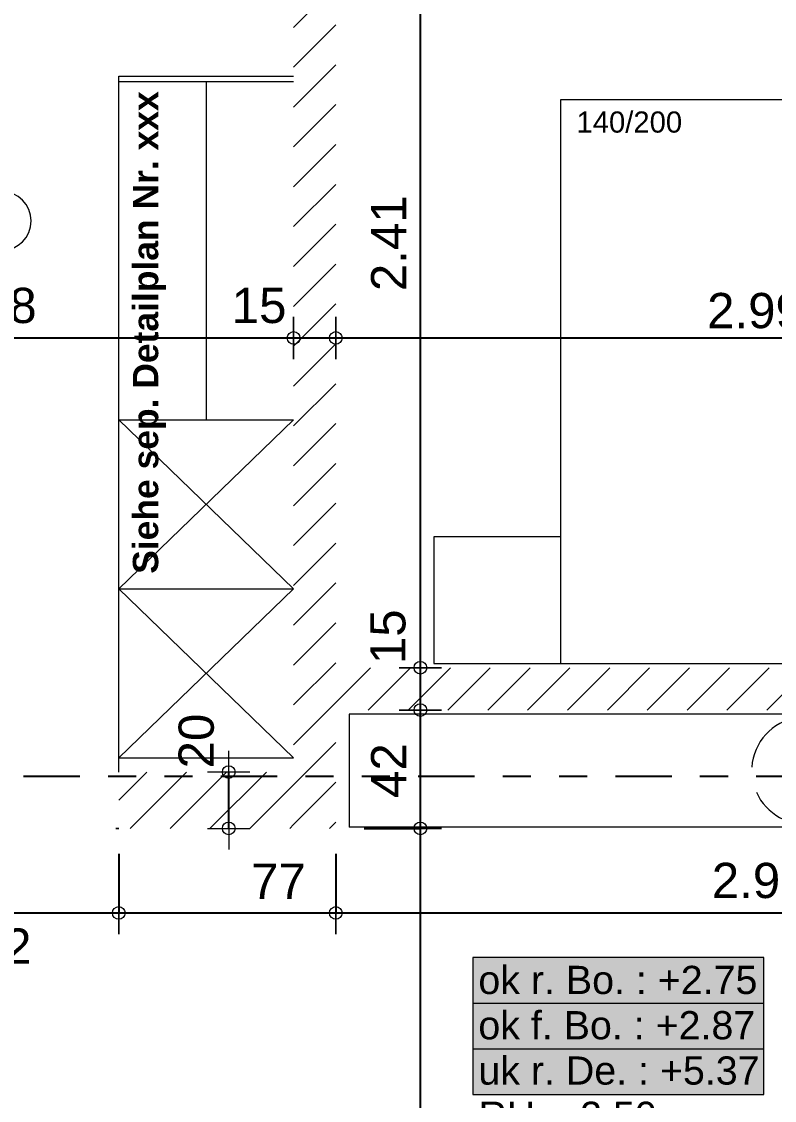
# Model space of a CAD drawing. Header units: metres. Extents: x 2.1 to 55.1, y 135.2 to 164.9.
# Drawn here: x 39.976 to 42.647, y 146.17 to 149.997 of the extents above; entities that cross this region are included whole.
import ezdxf

# ---------------------------------------------------------------- set-up
doc = ezdxf.new("R2010")
doc.units = ezdxf.units.M
doc.header["$PDMODE"] = 65
for name, pattern in [('AUSGEZOGEN', [0]), ('LINIE_23', [0.395, 0.2, -0.065, 0, -0.065, 0, -0.065]), ('PHANTOM', [63.5, 31.75, -6.35, 6.35, -6.35, 6.35, -6.35]), ('PUNKT', [6.35, 0, -6.35]), ('RAND', [44.45, 12.7, -6.35, 12.7, -6.35, 0, -6.35]), ('VERDECKT', [9.525, 6.35, -3.175])]:
    doc.linetypes.add(name, pattern=pattern)
for name, color, linetype, lineweight in [('XR$1$Bauachsen grob', 7, 'RAND', 13), ('XR$1$Einbaumoebel', 7, 'AUSGEZOGEN', 18), ('XR$1$Hilfskonstruktion', 180, 'VERDECKT', 13), ('XR$1$Innenwandverkleidung', 7, 'AUSGEZOGEN', 18), ('XR$1$Text Koten', 7, 'AUSGEZOGEN', 25), ('XR$1$Text Werkplan Ausfuehrung', 7, 'AUSGEZOGEN', 25), ('XR$1$Wand Mauerwerk tragend', 7, 'AUSGEZOGEN', 35), ('XR$1$Werkplan- Ausfuehrungsmasse', 7, 'AUSGEZOGEN', 13)]:
    doc.layers.add(name, color=color, linetype=linetype, lineweight=lineweight)
doc.layers.add('XR$1$Moebel', color=7, linetype='AUSGEZOGEN', lineweight=13, true_color=0xababab)
doc.styles.add('ARIAL', font='ARIAL.TTF')
doc.dimstyles.new('DIMSTYLE_16', dxfattribs={"dimtxt": 0.125, "dimasz": 0.15, "dimexe": 0, "dimexo": 0, "dimgap": 0.0625, "dimtad": 2, "dimdec": 1, "dimlfac": 100, "dimrnd": 0.5, "dimzin": 4, "dimdsep": 46, "dimtxsty": 'ARIAL', "dimblk1": 'ALL_ML_KREIS', "dimblk2": 'ALL_ML_KREIS', "dimsah": 1, "dimcen": 0, "dimclrd": 256, "dimclre": 256, "dimclrt": 256, "dimadec": 0, "dimazin": 0, "dimtfac": 1, "dimtdec": 0, "dimtix": 1, "dimtmove": 2, "dimatfit": 3, "dimfxl": 0, "dimtvp": 1.2, "dimtzin": 0, "dimlwd": 0, "dimlwe": -1, "dimarcsym": 0})
doc.dimstyles.new('DIMSTYLE_18', dxfattribs={"dimtxt": 0.125, "dimasz": 0.15, "dimexe": 0, "dimexo": 0, "dimgap": 0.0625, "dimtad": 2, "dimrnd": 0.005, "dimzin": 4, "dimdsep": 46, "dimtxsty": 'ARIAL', "dimblk1": 'ALL_ML_KREIS', "dimblk2": 'ALL_ML_KREIS', "dimsah": 1, "dimcen": 0, "dimclrd": 256, "dimclre": 256, "dimclrt": 256, "dimadec": 0, "dimazin": 0, "dimtfac": 1, "dimtdec": 0, "dimtix": 1, "dimtmove": 2, "dimatfit": 3, "dimfxl": 0, "dimtzin": 0, "dimlwd": 0, "dimlwe": -1, "dimarcsym": 0})
doc.dimstyles.new('DIMSTYLE_24', dxfattribs={"dimtxt": 0.125, "dimasz": 0.15, "dimexe": 0, "dimexo": 0, "dimgap": 0.0625, "dimtad": 2, "dimdec": 3, "dimrnd": 0.005, "dimzin": 4, "dimdsep": 46, "dimtxsty": 'ARIAL', "dimblk1": 'ALL_ML_KREIS', "dimblk2": 'ALL_ML_KREIS', "dimsah": 1, "dimcen": 0, "dimclrd": 256, "dimclre": 256, "dimclrt": 256, "dimadec": 0, "dimazin": 0, "dimtfac": 1, "dimtdec": 0, "dimtix": 1, "dimtmove": 2, "dimatfit": 3, "dimfxl": 0, "dimtzin": 0, "dimlwd": 0, "dimlwe": -1, "dimarcsym": 0})
doc.dimstyles.new('DIMSTYLE_26', dxfattribs={"dimtxt": 0.125, "dimasz": 0.15, "dimexe": 0, "dimexo": 0, "dimgap": 0.0625, "dimtad": 2, "dimdec": 1, "dimlfac": 100, "dimrnd": 0.5, "dimzin": 4, "dimdsep": 46, "dimtxsty": 'ARIAL', "dimblk1": 'ALL_ML_KREIS', "dimblk2": 'ALL_ML_KREIS', "dimsah": 1, "dimcen": 0, "dimclrd": 256, "dimclre": 256, "dimclrt": 256, "dimadec": 0, "dimazin": 0, "dimtfac": 1, "dimtdec": 0, "dimtix": 1, "dimtmove": 2, "dimatfit": 3, "dimfxl": 0, "dimtzin": 0, "dimlwd": 0, "dimlwe": -1, "dimarcsym": 0})
pattern_1 = [(45, (0, 0), (-0.14142136, 0.14142136), []), (45, (-0.07071, 0.07071), (-0.14142136, 0.14142136), [])]

# ---------------------------------------------------------------- blocks, each defined once
blk = doc.blocks.new('ALL_ML_KREIS')
at = {"color": 0, "linetype": 'ByBlock', "lineweight": -2}
for p, q in [((0, -0.5), (0, 0.5)), ((-1, 0), (0.5, 0))]:
    blk.add_line(p, q, dxfattribs=at)
blk.add_circle((0, 0), 0.15, dxfattribs=at)
blk = doc.blocks.new('*D431')
at = {"layer": 'DEFPOINTS', "transparency": 33554687}
for p in [(38.9609, 149.0247), (38.9609, 148.8747), (40.9409, 147.3347)]:
    blk.add_point(p, dxfattribs=at)
at = {"layer": 'XR$1$Werkplan- Ausfuehrungsmasse', "lineweight": -2, "transparency": 33554687}
for p, q in [((38.9609, 148.9316), (38.9609, 148.8747)), ((38.9609, 148.8747), (40.9409, 148.8747)), ((40.9409, 148.8747), (40.9409, 148.8747))]:
    blk.add_line(p, q, dxfattribs=at)
at = {"layer": 'XR$1$Werkplan- Ausfuehrungsmasse', "transparency": 33554687, "xscale": 0.15, "yscale": 0.15, "zscale": 0.15, "rotation": 180}
blk.add_blockref('ALL_ML_KREIS', (38.9609, 148.8747), dxfattribs=at)
at = {"layer": 'XR$1$Werkplan- Ausfuehrungsmasse', "transparency": 33554687, "xscale": 0.15, "yscale": 0.15, "zscale": 0.15}
blk.add_blockref('ALL_ML_KREIS', (40.9409, 148.8747), dxfattribs=at)
at = {"layer": 'XR$1$Werkplan- Ausfuehrungsmasse', "transparency": 33554687, "insert": (39.8595, 148.9893), "char_height": 0.125, "width": 0.5, "attachment_point": 5, "style": 'ARIAL'}
blk.add_mtext('\\A1;{\\A1;{1.98\\H0.082500;\\S^ ;}}', dxfattribs=at)
blk = doc.blocks.new('*D432')
at = {"layer": 'DEFPOINTS', "transparency": 33554687}
for p in [(40.9409, 148.8747), (41.0909, 147.7047), (40.9409, 147.3347)]:
    blk.add_point(p, dxfattribs=at)
at = {"layer": 'XR$1$Werkplan- Ausfuehrungsmasse', "lineweight": -2, "transparency": 33554687}
for p, q in [((40.9409, 148.8747), (40.9409, 148.8747)), ((40.9409, 148.8747), (41.0909, 148.8747)), ((41.0909, 148.8747), (41.0909, 148.8747))]:
    blk.add_line(p, q, dxfattribs=at)
at = {"layer": 'XR$1$Werkplan- Ausfuehrungsmasse', "transparency": 33554687, "xscale": 0.15, "yscale": 0.15, "zscale": 0.15, "rotation": 180}
blk.add_blockref('ALL_ML_KREIS', (40.9409, 148.8747), dxfattribs=at)
at = {"layer": 'XR$1$Werkplan- Ausfuehrungsmasse', "transparency": 33554687, "xscale": 0.15, "yscale": 0.15, "zscale": 0.15}
blk.add_blockref('ALL_ML_KREIS', (41.0909, 148.8747), dxfattribs=at)
at = {"layer": 'XR$1$Werkplan- Ausfuehrungsmasse', "transparency": 33554687, "insert": (40.8187, 148.9893), "char_height": 0.125, "width": 0.5, "attachment_point": 5, "style": 'ARIAL'}
blk.add_mtext('\\A1;{\\A1;{15\\H0.082500;\\S^ ;}}', dxfattribs=at)
blk = doc.blocks.new('*D433')
at = {"layer": 'DEFPOINTS', "transparency": 33554687}
for p in [(41.0909, 148.8747), (41.0909, 147.7047), (44.0859, 147.7047)]:
    blk.add_point(p, dxfattribs=at)
at = {"layer": 'XR$1$Werkplan- Ausfuehrungsmasse', "lineweight": -2, "transparency": 33554687}
for p, q in [((41.0909, 148.8747), (41.0909, 148.8747)), ((41.0909, 148.8747), (44.0859, 148.8747)), ((44.0859, 148.8747), (44.0859, 148.8747))]:
    blk.add_line(p, q, dxfattribs=at)
at = {"layer": 'XR$1$Werkplan- Ausfuehrungsmasse', "transparency": 33554687, "xscale": 0.15, "yscale": 0.15, "zscale": 0.15, "rotation": 180}
blk.add_blockref('ALL_ML_KREIS', (41.0909, 148.8747), dxfattribs=at)
at = {"layer": 'XR$1$Werkplan- Ausfuehrungsmasse', "transparency": 33554687, "xscale": 0.15, "yscale": 0.15, "zscale": 0.15}
blk.add_blockref('ALL_ML_KREIS', (44.0859, 148.8747), dxfattribs=at)
at = {"layer": 'XR$1$Werkplan- Ausfuehrungsmasse', "transparency": 33554687, "insert": (42.6102, 148.9893), "char_height": 0.125, "width": 0.625, "attachment_point": 5, "style": 'ARIAL'}
blk.add_mtext('\\A1;{\\A1;{2.99\\H0.082500;\\S5^ ;}}', dxfattribs=at)
blk = doc.blocks.new('*D437')
at = {"layer": 'DEFPOINTS', "transparency": 33554687}
for p in [(41.1909, 147.1347), (41.3009, 143.2647), (41.3909, 143.2647)]:
    blk.add_point(p, dxfattribs=at)
at = {"layer": 'XR$1$Werkplan- Ausfuehrungsmasse', "lineweight": -2, "transparency": 33554687}
for p, q in [((41.1909, 147.1347), (41.3909, 147.1347)), ((41.3909, 143.2647), (41.3909, 147.1347)), ((41.3909, 143.2647), (41.3909, 143.2647))]:
    blk.add_line(p, q, dxfattribs=at)
at = {"layer": 'XR$1$Werkplan- Ausfuehrungsmasse', "transparency": 33554687, "xscale": 0.15, "yscale": 0.15, "zscale": 0.15}
for p, rotation in [((41.3909, 147.1347), 90), ((41.3909, 143.2647), 270)]:
    blk.add_blockref('ALL_ML_KREIS', p, dxfattribs=dict(at, rotation=rotation))
at = {"layer": 'XR$1$Werkplan- Ausfuehrungsmasse', "transparency": 33554687, "insert": (41.2762, 145.2087), "char_height": 0.125, "width": 0.5, "attachment_point": 5, "rotation": 90, "style": 'ARIAL'}
blk.add_mtext('\\A1;{\\A1;{3.87\\H0.082500;\\S^ ;}}', dxfattribs=at)
blk = doc.blocks.new('*D438')
at = {"layer": 'DEFPOINTS', "transparency": 33554687}
for p in [(41.1909, 147.5547), (41.1909, 147.1347), (41.3909, 147.1347)]:
    blk.add_point(p, dxfattribs=at)
at = {"layer": 'XR$1$Werkplan- Ausfuehrungsmasse', "lineweight": -2, "transparency": 33554687}
for p, q in [((41.3909, 147.5547), (41.3909, 147.5547)), ((41.3909, 147.1347), (41.3909, 147.5547)), ((41.1909, 147.1347), (41.3909, 147.1347))]:
    blk.add_line(p, q, dxfattribs=at)
at = {"layer": 'XR$1$Werkplan- Ausfuehrungsmasse', "transparency": 33554687, "xscale": 0.15, "yscale": 0.15, "zscale": 0.15}
for p, rotation in [((41.3909, 147.5547), 90), ((41.3909, 147.1347), 270)]:
    blk.add_blockref('ALL_ML_KREIS', p, dxfattribs=dict(at, rotation=rotation))
at = {"layer": 'XR$1$Werkplan- Ausfuehrungsmasse', "transparency": 33554687, "insert": (41.2784, 147.3397), "char_height": 0.125, "width": 0.5, "attachment_point": 5, "rotation": 90, "style": 'ARIAL'}
blk.add_mtext('\\A1;{\\A1;{42\\H0.082500;\\S^ ;}}', dxfattribs=at)
blk = doc.blocks.new('*D439')
at = {"layer": 'DEFPOINTS', "transparency": 33554687}
for p in [(41.0909, 147.7047), (41.1909, 147.5547), (41.3909, 147.5547)]:
    blk.add_point(p, dxfattribs=at)
at = {"layer": 'XR$1$Werkplan- Ausfuehrungsmasse', "lineweight": -2, "transparency": 33554687}
for p, q in [((41.3909, 147.7047), (41.3909, 147.7047)), ((41.3909, 147.5547), (41.3909, 147.7047)), ((41.3909, 147.5547), (41.3909, 147.5547))]:
    blk.add_line(p, q, dxfattribs=at)
at = {"layer": 'XR$1$Werkplan- Ausfuehrungsmasse', "transparency": 33554687, "xscale": 0.15, "yscale": 0.15, "zscale": 0.15}
for p, rotation in [((41.3909, 147.7047), 90), ((41.3909, 147.5547), 270)]:
    blk.add_blockref('ALL_ML_KREIS', p, dxfattribs=dict(at, rotation=rotation))
at = {"layer": 'XR$1$Werkplan- Ausfuehrungsmasse', "transparency": 33554687, "insert": (41.2763, 147.8147), "char_height": 0.125, "width": 0.5, "attachment_point": 5, "rotation": 90, "style": 'ARIAL'}
blk.add_mtext('\\A1;{\\A1;{15\\H0.082500;\\S^ ;}}', dxfattribs=at)
blk = doc.blocks.new('*D440')
at = {"layer": 'DEFPOINTS', "transparency": 33554687}
for p in [(41.0909, 150.1147), (41.0909, 147.7047), (41.3909, 147.7047)]:
    blk.add_point(p, dxfattribs=at)
at = {"layer": 'XR$1$Werkplan- Ausfuehrungsmasse', "lineweight": -2, "transparency": 33554687}
for p, q in [((41.1909, 150.1147), (41.3909, 150.1147)), ((41.3909, 147.7047), (41.3909, 150.1147)), ((41.3909, 147.7047), (41.3909, 147.7047))]:
    blk.add_line(p, q, dxfattribs=at)
at = {"layer": 'XR$1$Werkplan- Ausfuehrungsmasse', "transparency": 33554687, "xscale": 0.15, "yscale": 0.15, "zscale": 0.15}
for p, rotation in [((41.3909, 150.1147), 90), ((41.3909, 147.7047), 270)]:
    blk.add_blockref('ALL_ML_KREIS', p, dxfattribs=dict(at, rotation=rotation))
at = {"layer": 'XR$1$Werkplan- Ausfuehrungsmasse', "transparency": 33554687, "insert": (41.2784, 149.2108), "char_height": 0.125, "width": 0.5, "attachment_point": 5, "rotation": 90, "style": 'ARIAL'}
blk.add_mtext('\\A1;{\\A1;{2.41\\H0.082500;\\S^ ;}}', dxfattribs=at)
blk = doc.blocks.new('*D469')
at = {"layer": 'DEFPOINTS', "transparency": 33554687}
for p in [(39.4009, 147.1347), (39.5059, 143.2647), (40.9009, 143.2647)]:
    blk.add_point(p, dxfattribs=at)
at = {"layer": 'XR$1$Werkplan- Ausfuehrungsmasse', "lineweight": -2, "transparency": 33554687}
for p, q in [((39.5059, 147.1347), (39.5059, 147.1347)), ((39.5059, 143.2647), (39.5059, 147.1347)), ((39.5059, 143.2647), (39.5059, 143.2647))]:
    blk.add_line(p, q, dxfattribs=at)
at = {"layer": 'XR$1$Werkplan- Ausfuehrungsmasse', "transparency": 33554687, "xscale": 0.15, "yscale": 0.15, "zscale": 0.15}
for p, rotation in [((39.5059, 147.1347), 90), ((39.5059, 143.2647), 270)]:
    blk.add_blockref('ALL_ML_KREIS', p, dxfattribs=dict(at, rotation=rotation))
at = {"layer": 'XR$1$Werkplan- Ausfuehrungsmasse', "transparency": 33554687, "insert": (39.3912, 145.3287), "char_height": 0.125, "width": 0.5, "attachment_point": 5, "rotation": 90, "style": 'ARIAL'}
blk.add_mtext('\\A1;{\\A1;{3.87\\H0.082500;\\S^ ;}}', dxfattribs=at)
blk = doc.blocks.new('*D509')
at = {"layer": 'DEFPOINTS', "transparency": 33554687}
for p in [(40.3209, 147.3347), (40.3209, 147.1347), (40.7109, 147.1347)]:
    blk.add_point(p, dxfattribs=at)
at = {"layer": 'XR$1$Werkplan- Ausfuehrungsmasse', "lineweight": -2, "transparency": 33554687}
for p, q in [((40.7109, 147.3347), (40.7109, 147.3347)), ((40.7109, 147.1347), (40.7109, 147.3347)), ((40.7109, 147.1347), (40.7109, 147.1347))]:
    blk.add_line(p, q, dxfattribs=at)
at = {"layer": 'XR$1$Werkplan- Ausfuehrungsmasse', "transparency": 33554687, "xscale": 0.15, "yscale": 0.15, "zscale": 0.15}
for p, rotation in [((40.7109, 147.3347), 90), ((40.7109, 147.1347), 270)]:
    blk.add_blockref('ALL_ML_KREIS', p, dxfattribs=dict(at, rotation=rotation))
at = {"layer": 'XR$1$Werkplan- Ausfuehrungsmasse', "transparency": 33554687, "insert": (40.5963, 147.4447), "char_height": 0.125, "width": 0.5, "attachment_point": 5, "rotation": 90, "style": 'ARIAL'}
blk.add_mtext('\\A1;{\\A1;{20\\H0.082500;\\S^ ;}}', dxfattribs=at)
blk = doc.blocks.new('*D711')
at = {"layer": 'DEFPOINTS', "transparency": 33554687}
for p in [(39.4009, 147.1347), (40.3209, 147.1347), (39.4009, 146.8347)]:
    blk.add_point(p, dxfattribs=at)
at = {"layer": 'XR$1$Werkplan- Ausfuehrungsmasse', "lineweight": -2, "transparency": 33554687}
for p, q in [((39.4009, 147.0447), (39.4009, 146.8347)), ((40.3209, 147.0447), (40.3209, 146.8347)), ((39.4009, 146.8347), (40.3209, 146.8347))]:
    blk.add_line(p, q, dxfattribs=at)
at = {"layer": 'XR$1$Werkplan- Ausfuehrungsmasse', "transparency": 33554687, "xscale": 0.15, "yscale": 0.15, "zscale": 0.15, "rotation": 180}
blk.add_blockref('ALL_ML_KREIS', (39.4009, 146.8347), dxfattribs=at)
at = {"layer": 'XR$1$Werkplan- Ausfuehrungsmasse', "transparency": 33554687, "xscale": 0.15, "yscale": 0.15, "zscale": 0.15}
blk.add_blockref('ALL_ML_KREIS', (40.3209, 146.8347), dxfattribs=at)
at = {"layer": 'XR$1$Werkplan- Ausfuehrungsmasse', "transparency": 33554687, "insert": (39.8315, 146.9493), "char_height": 0.125, "width": 0.5, "attachment_point": 5, "style": 'ARIAL'}
blk.add_mtext('\\A1;{\\A1;{92\\H0.082500;\\S^ ;}}', dxfattribs=at)
at = {"layer": 'XR$1$Werkplan- Ausfuehrungsmasse', "transparency": 33554687, "insert": (39.6712, 146.7799), "char_height": 0.125, "width": 0.00625, "attachment_point": 1, "line_spacing_factor": 0.60241, "style": 'ARIAL'}
blk.add_mtext('2.62', dxfattribs=at)
blk = doc.blocks.new('*D712')
at = {"layer": 'DEFPOINTS', "transparency": 33554687}
for p in [(40.3209, 147.1347), (41.0909, 147.1347), (40.3209, 146.8347)]:
    blk.add_point(p, dxfattribs=at)
at = {"layer": 'XR$1$Werkplan- Ausfuehrungsmasse', "lineweight": -2, "transparency": 33554687}
for p, q in [((40.3209, 147.0447), (40.3209, 146.8347)), ((41.0909, 147.0447), (41.0909, 146.8347)), ((40.3209, 146.8347), (41.0909, 146.8347))]:
    blk.add_line(p, q, dxfattribs=at)
at = {"layer": 'XR$1$Werkplan- Ausfuehrungsmasse', "transparency": 33554687, "xscale": 0.15, "yscale": 0.15, "zscale": 0.15, "rotation": 180}
blk.add_blockref('ALL_ML_KREIS', (40.3209, 146.8347), dxfattribs=at)
at = {"layer": 'XR$1$Werkplan- Ausfuehrungsmasse', "transparency": 33554687, "xscale": 0.15, "yscale": 0.15, "zscale": 0.15}
blk.add_blockref('ALL_ML_KREIS', (41.0909, 146.8347), dxfattribs=at)
at = {"layer": 'XR$1$Werkplan- Ausfuehrungsmasse', "transparency": 33554687, "insert": (40.8871, 146.9472), "char_height": 0.125, "width": 0.5, "attachment_point": 5, "style": 'ARIAL'}
blk.add_mtext('\\A1;{\\A1;{77\\H0.082500;\\S^ ;}}', dxfattribs=at)
blk = doc.blocks.new('*D713')
at = {"layer": 'DEFPOINTS', "transparency": 33554687}
for p in [(44.0809, 147.7047), (41.0909, 147.1347), (41.0909, 146.8347)]:
    blk.add_point(p, dxfattribs=at)
at = {"layer": 'XR$1$Werkplan- Ausfuehrungsmasse', "lineweight": -2, "transparency": 33554687}
for p, q in [((41.0909, 147.0447), (41.0909, 146.8347)), ((41.0909, 146.8347), (44.0809, 146.8347)), ((44.0809, 146.8347), (44.0809, 146.8347))]:
    blk.add_line(p, q, dxfattribs=at)
at = {"layer": 'XR$1$Werkplan- Ausfuehrungsmasse', "transparency": 33554687, "xscale": 0.15, "yscale": 0.15, "zscale": 0.15, "rotation": 180}
blk.add_blockref('ALL_ML_KREIS', (41.0909, 146.8347), dxfattribs=at)
at = {"layer": 'XR$1$Werkplan- Ausfuehrungsmasse', "transparency": 33554687, "xscale": 0.15, "yscale": 0.15, "zscale": 0.15}
blk.add_blockref('ALL_ML_KREIS', (44.0809, 146.8347), dxfattribs=at)
at = {"layer": 'XR$1$Werkplan- Ausfuehrungsmasse', "transparency": 33554687, "insert": (42.5948, 146.9493), "char_height": 0.125, "width": 0.5, "attachment_point": 5, "style": 'ARIAL'}
blk.add_mtext('\\A1;{\\A1;{2.99\\H0.082500;\\S^ ;}}', dxfattribs=at)

msp = doc.modelspace()

# ---------------------------------------------------------------- hatches: boundary and pattern name
at = {"layer": 'XR$1$Text Koten', "lineweight": 13, "true_color": 0xf1f1f1, "transparency": 33554687}
msp.add_hatch(color=7, dxfattribs=at).paths.add_polyline_path([(41.5767, 146.6772), (41.5767, 146.1905), (42.61, 146.1905), (42.61, 146.6772)])
at = {"layer": 'XR$1$Wand Mauerwerk tragend', "lineweight": 13, "transparency": 33554687}
h = msp.add_hatch(dxfattribs=at)
h.set_pattern_fill('SCHRAFFUR_1', color=256, scale=0.05, style=0, pattern_type=2)
h.set_pattern_definition(pattern_1)
h.paths.add_polyline_path([(40.9409, 150.1147), (40.9409, 147.1347), (41.0909, 147.1347), (41.0909, 150.1147)], flags=0)
h = msp.add_hatch(dxfattribs=at)
h.set_pattern_fill('SCHRAFFUR_1', color=256, scale=0.05, style=0, pattern_type=2)
h.set_pattern_definition(pattern_1)
h.paths.add_polyline_path([(41.0909, 147.5547), (44.0809, 147.5547), (44.0809, 147.7047), (41.0909, 147.7047)], flags=0)
h = msp.add_hatch(dxfattribs=at)
h.set_pattern_fill('SCHRAFFUR_1', color=256, scale=0.05, style=0, pattern_type=2)
h.set_pattern_definition(pattern_1)
h.paths.add_polyline_path([(40.3209, 147.1347), (40.9409, 147.1347), (40.9409, 147.3347), (40.3209, 147.3347)], flags=0)

# ---------------------------------------------------------------- linework, layer by layer
at = {"layer": 'XR$1$Bauachsen grob', "color": 32, "linetype": 'LINIE_23', "lineweight": 25, "true_color": 0xc36e14, "transparency": 33554687}
msp.add_line((23.8829, 147.3197), (49.1089, 147.3197), dxfattribs=at)
at = {"layer": 'XR$1$Einbaumoebel', "color": 253, "lineweight": 13, "true_color": 0xababab, "transparency": 33554687}
for p, q in [((40.3209, 147.3347), (40.3209, 149.8037)), ((40.9409, 147.9847), (40.3209, 147.3847)), ((40.3209, 147.9847), (40.9409, 147.3847))]:
    msp.add_line(p, q, dxfattribs=at)
at = {"layer": 'XR$1$Einbaumoebel', "color": 253, "true_color": 0xababab, "transparency": 33554687}
for p, q in [((40.3209, 149.8037), (40.9409, 149.8037)), ((40.3209, 149.7847), (40.9409, 149.7847)), ((40.3209, 148.5847), (40.9409, 148.5847)), ((40.9409, 148.5847), (40.3209, 147.9847)), ((40.3209, 148.5847), (40.9409, 147.9847)), ((40.3209, 147.9847), (40.9409, 147.9847)), ((40.3209, 147.3847), (40.9409, 147.3847))]:
    msp.add_line(p, q, dxfattribs=at)
at = {"layer": 'XR$1$Einbaumoebel', "color": 253, "linetype": 'PHANTOM', "true_color": 0xababab, "transparency": 33554687}
msp.add_line((40.6309, 149.7847), (40.6309, 148.5847), dxfattribs=at)
at = {"layer": 'XR$1$Hilfskonstruktion', "transparency": 33554687}
msp.add_line((40.3109, 147.1347), (40.3209, 147.1347), dxfattribs=at)
at = {"layer": 'XR$1$Innenwandverkleidung', "color": 171, "linetype": 'PUNKT', "lineweight": 13, "true_color": 0x8c8cff, "transparency": 33554687}
msp.add_line((40.3209, 147.1347), (40.3109, 147.1347), dxfattribs=at)
at = {"layer": 'XR$1$Moebel', "transparency": 33554687}
for p, q in [((41.8884, 149.7197), (41.8884, 147.7197)), ((43.2884, 149.7197), (41.8884, 149.7197)), ((41.4384, 148.1697), (41.4384, 147.7197)), ((41.8884, 148.1697), (41.4384, 148.1697)), ((41.4384, 147.7197), (41.8884, 147.7197)), ((41.8884, 147.7197), (43.2884, 147.7197)), ((41.1384, 147.5397), (41.1384, 147.1397)), ((44.0384, 147.5397), (41.1384, 147.5397)), ((44.0384, 147.1397), (41.1384, 147.1397))]:
    msp.add_line(p, q, dxfattribs=at)
for radius, start, end in [(0.1894, 20.798, 176.4094), (0.189, 203.94, 353.2674)]:
    msp.add_arc((42.7559, 147.3397), radius, start, end, dxfattribs=at)
at = {"layer": 'XR$1$Text Koten', "lineweight": 13, "transparency": 33554687}
for p, q in [((41.5767, 146.6772), (41.5767, 146.1905)), ((42.61, 146.6772), (41.5767, 146.6772)), ((42.61, 146.1905), (42.61, 146.6772)), ((41.5767, 146.515), (42.61, 146.515)), ((41.5767, 146.3527), (42.61, 146.3527)), ((41.5767, 146.1905), (42.61, 146.1905))]:
    msp.add_line(p, q, dxfattribs=at)
at = {"layer": 'XR$1$Text Werkplan Ausfuehrung', "color": 240, "linetype": 'AUSGEZOGEN', "lineweight": 13, "transparency": 33554687}
msp.add_arc((39.9053, 149.2898), 0.1042, 270, 90, dxfattribs=at)

# ---------------------------------------------------------------- texts
at = {"layer": 'XR$1$Moebel', "transparency": 33554687, "insert": (42.3197, 149.6022), "char_height": 0.075, "width": 0.418365, "attachment_point": 9, "style": 'ARIAL'}
msp.add_mtext('\\W0.99;140/200', dxfattribs=at)
at = {"layer": 'XR$1$Text Koten', "lineweight": 13, "transparency": 33554687, "insert": (41.5967, 146.6472), "char_height": 0.1, "width": 1.09996, "attachment_point": 1, "line_spacing_factor": 0.963855, "style": 'ARIAL'}
msp.add_mtext('\\A1;{\\fArial|i0|b0;\\H0.100000;\\W1.000000;\\C7;ok r. Bo. : +2.75}\\P{\\fArial|i0|b0;\\H0.100000;\\W1.000000;\\C7;ok f. Bo. : +2.87}\\P{\\fArial|i0|b0;\\H0.100000;\\W1.000000;\\C7;uk r. De. : +5.37}\\P{\\fArial|i0|b0;\\H0.100000;\\W1.000000;\\C7;RH = 2.50m}\\P', dxfattribs=at)
at = {"layer": 'XR$1$Text Werkplan Ausfuehrung', "color": 180, "linetype": 'AUSGEZOGEN', "lineweight": 100, "transparency": 33554687, "insert": (40.4879, 148.038), "char_height": 0.09, "width": 1.762298, "attachment_point": 7, "rotation": 90, "style": 'ARIAL'}
msp.add_mtext('\\A1;{\\fArial|i0|b1;\\H0.090000;\\W1.000000;\\C180;Siehe sep. Detailplan Nr. xxx}\\P', dxfattribs=at)

# ---------------------------------------------------------------- dimensions: what is measured, and where the dimension line sits
at = {"layer": 'XR$1$Werkplan- Ausfuehrungsmasse', "transparency": 33554687}
for base, p1, p2, dimstyle, picture, middle in [((41.3909, 150.1147), (41.3909, 147.7047), (41.1909, 150.1147), 'DIMSTYLE_18', '*D440', (41.2784, 149.2108)), ((41.3909, 147.7047), (41.3909, 147.5547), (41.3909, 147.7047), 'DIMSTYLE_16', '*D439', (41.2763, 147.8147)), ((40.7109, 147.3347), (40.7109, 147.1347), (40.7109, 147.3347), 'DIMSTYLE_16', '*D509', (40.5963, 147.4447)), ((41.3909, 147.5547), (41.1909, 147.1347), (41.3909, 147.5547), 'DIMSTYLE_16', '*D438', (41.2784, 147.3397)), ((39.5059, 147.1347), (39.5059, 143.2647), (39.5059, 147.1347), 'DIMSTYLE_18', '*D469', (39.3912, 145.3287)), ((41.3909, 147.1347), (41.3909, 143.2647), (41.1909, 147.1347), 'DIMSTYLE_18', '*D437', (41.2762, 145.2087))]:
    dim = msp.add_linear_dim(base=base, p1=p1, p2=p2, angle=90, dimstyle=dimstyle, override={"dimpost": '<>', "dimclrd": 256, "dimclre": 256, "dimclrt": 256, "dimlwd": 0, "dimlwe": 65535}, dxfattribs=at)
    dim.commit()
    dim.dimension.update_dxf_attribs({"geometry": picture, "text_midpoint": middle, "dimtype": 160})
for base, p1, p2, dimstyle, picture, middle in [((40.9409, 148.8747), (38.9609, 148.9316), (40.9409, 148.8747), 'DIMSTYLE_18', '*D431', (39.8595, 148.9893)), ((41.0909, 148.8747), (40.9409, 148.8747), (41.0909, 148.8747), 'DIMSTYLE_16', '*D432', (40.8187, 148.9893)), ((44.0859, 148.8747), (41.0909, 148.8747), (44.0859, 148.8747), 'DIMSTYLE_24', '*D433', (42.6102, 148.9893)), ((44.0809, 146.8347), (41.0909, 147.0447), (44.0809, 146.8347), 'DIMSTYLE_18', '*D713', (42.5948, 146.9493)), ((41.0909, 146.8347), (40.3209, 147.0447), (41.0909, 147.0447), 'DIMSTYLE_26', '*D712', (40.8871, 146.9472))]:
    dim = msp.add_linear_dim(base=base, p1=p1, p2=p2, dimstyle=dimstyle, override={"dimpost": '<>', "dimclrd": 256, "dimclre": 256, "dimclrt": 256, "dimlwd": 0, "dimlwe": 65535}, dxfattribs=at)
    dim.commit()
    dim.dimension.update_dxf_attribs({"geometry": picture, "text_midpoint": middle, "dimtype": 160})
dim = msp.add_linear_dim(base=(40.3209, 146.8347), p1=(39.4009, 147.0447), p2=(40.3209, 147.0447), text='<>\\X2.62', dimstyle='DIMSTYLE_26', override={"dimpost": '<>', "dimclrd": 256, "dimclre": 256, "dimclrt": 256, "dimlwd": 0, "dimlwe": 65535}, dxfattribs=at)
dim.commit()
dim.dimension.update_dxf_attribs({"geometry": '*D711', "text_midpoint": (39.8315, 146.9493), "dimtype": 160})

doc.saveas('drawing.dxf')
